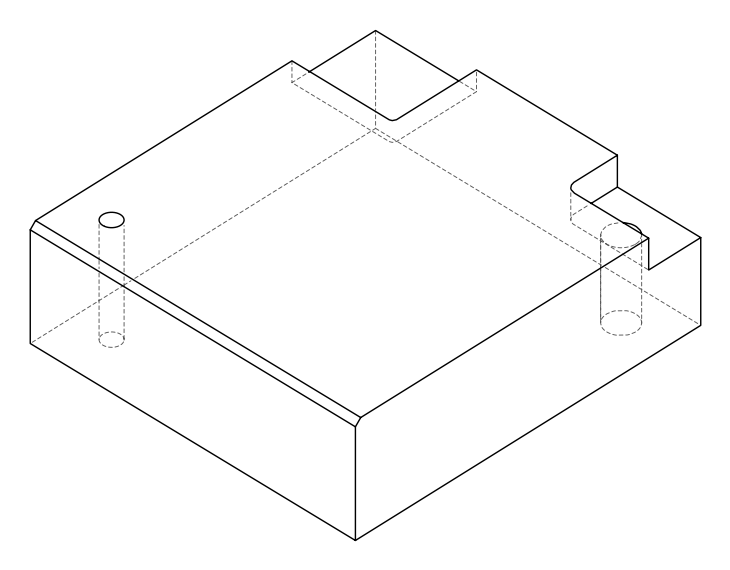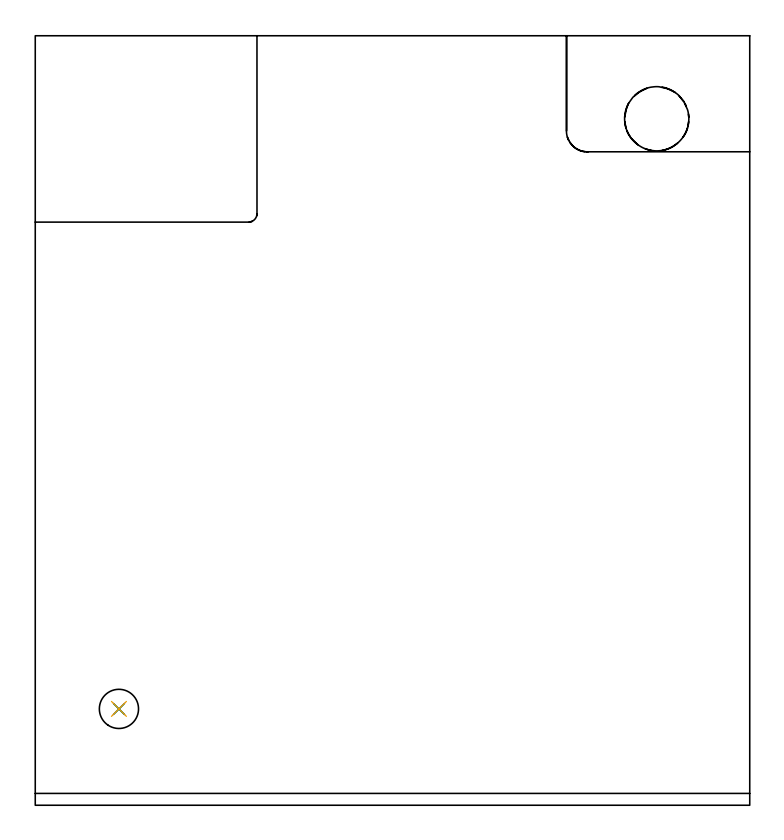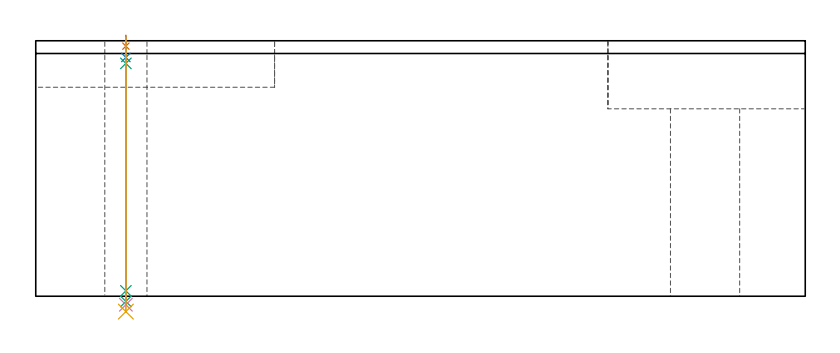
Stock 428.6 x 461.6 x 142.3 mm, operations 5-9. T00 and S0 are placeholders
(PLAN: 9 operations, 8 tool changes, 106.5 min)
(1 AREA_MILL | FG_CHAMFER_SURFACE | UGT0205_001 | 10.48 min | 10803 mm3)
(2 MILL_CORNER_NOTCH_RECTANGULAR | CORNER_NOTCH_RECTANGULAR | NXT0201_009 | Follow Part, ap 2, ae 75% | 77.14 min | 384995 mm3)
(3 MILL_CORNER_NOTCH_RECTANGULAR_1 | CORNER_NOTCH_RECTANGULAR_1 | UGT0201_094 | Follow Part, ap 5, ae 75% | 11.1 min | 288678 mm3)
(4 MILL_THROUGH_HOLE_FROM_SOLID_MATERIAL | STEP1HOLE_1 | UGT0201_018 | Circular | 5.8 min | 121515 mm3)
(5 SPOT_DRILL | STEP1HOLE | NXT0321_9005460120000 | 0.05 min | 189 mm3)
(6 DRILL_BLIND_HOLE_INTO_CENTER | STEP1HOLE | NXT0301_033 | 0.05 min | 179 mm3)
(7 GUN_DRILL_THROUGH_HOLE | STEP1HOLE | UGT0307_002 | 0.64 min | 3724 mm3)
(8 SPADE_DRILL_TO_ENLARGE_THROUGH_HOLE | STEP1HOLE | UGT0306_005 | 0.6 min | 19344 mm3)
(9 DRILL_TO_ENLARGE_THROUGH_HOLE | STEP1HOLE | UGT0301_056 | 0.61 min | 38212 mm3)
(TOOL UGT0205_001 | Chamfer Mill 20 x 3 x 45 deg. | D20 FL50 Z2)
(TOOL NXT0201_009 | ENDMILL 8mm [2P460-0800-NA 1630] | D8 FL26 Z6)
(TOOL UGT0201_094 | End mill 20 mm | D20 FL38 Z4)
(TOOL UGT0201_018 | End mill 30 mm | D30 FL50 Z4)
(TOOL NXT0321_9005460120000 | NC Spot Drill, 142deg, 12mm, Carbide, Uncoated | D12 PA142 FL30 Z2)
(TOOL NXT0301_033 | Carbide Drill 6.2mm [860.1-0620-031A1-MM 2214] | D6.2 PA140 FL53 Z2)
(TOOL UGT0307_002 | Gun Drill 6 mm | D6 PA130 FL24 Z1)
(TOOL UGT0306_005 | Spade Drill 14.5mm | D14.5 PA132 FL10 Z2)
(TOOL UGT0301_056 | Twist Drill 23.5 mm | D23.5 PA118 FL155 Z2)
(OP 5 SPOT_DRILL)
G17 G21 G94 G90
T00 M6
G54
G17 G0 G90 X50.2 Y57.8 S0 M3
G43 Z152.3 H0
G94 G81 G98 Z139.3 F250. R145.3
G80
M5
M2
(OP 6 DRILL_BLIND_HOLE_INTO_CENTER)
G17 G21 G94 G90
T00 M6
G54
G17 G0 G90 X50.2 Y57.8 S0 M3
G43 Z152.3 H1
G94 G81 G98 Z133. F250. R144.3
G80
M5
M2
(OP 7 GUN_DRILL_THROUGH_HOLE)
G17 G21 G94 G90
T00 M6
G54
G17 G0 G90 X50.2 Y57.8 M8
G43 Z152.3 H0
Z139.732
S716 M3
G94 G1 Z129.693 F125. M26
G4 X.084
Z3. F250.
G4 X.084
Z-2.899 F125.
G4 X.084
M5
M9
G0 Z139.732
Z152.3
M2
(OP 8 SPADE_DRILL_TO_ENLARGE_THROUGH_HOLE)
G17 G21 G94 G90
T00 M6
G54
G17 G0 G90 X50.2 Y57.8 S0 M3
G43 Z152.3 H0
G94 G73 G98 Z-4.728 F250. Q13.366 R144.3
G80
M5
M2
(OP 9 DRILL_TO_ENLARGE_THROUGH_HOLE)
G17 G21 G94 G90
T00 M6
G54
G17 G0 G90 X50.2 Y57.8 S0 M3
G43 Z152.3 H0
G94 G73 G98 Z-8.56 F250. Q21.551 R144.3
G80
M5
M2
